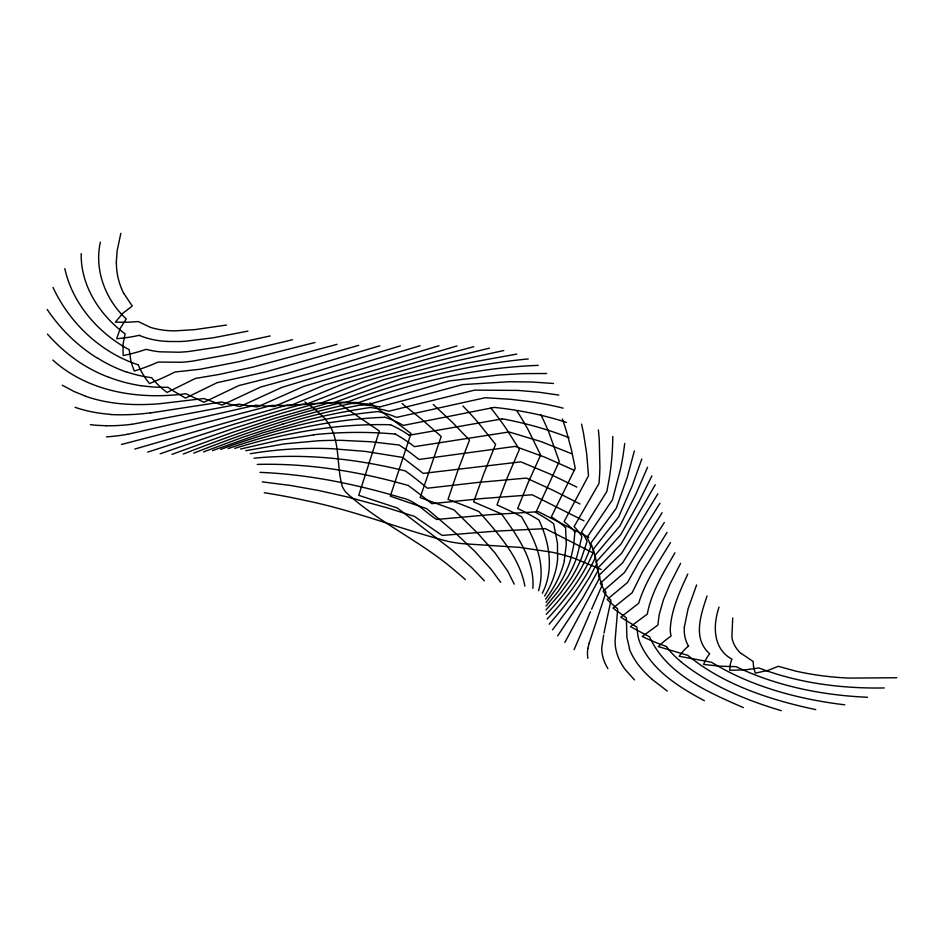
<?xml version="1.0" encoding="UTF-8"?>
<svg xmlns="http://www.w3.org/2000/svg" width="944" height="944" viewBox="0 0 944 944"><rect width="100%" height="100%" fill="white"/><g stroke="black" fill="none" stroke-linecap="round" stroke-linejoin="round"><path stroke-width="1.42" d="M81.219 253.582C80.464 285.595 99.981 315.426 125.104 333.846L123.003 344.466L123.157 355.593L128.821 354.33A132.951 76.759 0 0 0 140.267 351.239L146.202 349.327A54.764 31.624 0 0 0 160.173 351.829L179.124 352.23A117.009 67.555 0 0 0 188.706 351.522L219.161 346.92L270.232 335.934M574.872 532.038L573.563 546.257L570.471 559.851A261.5 150.969 0 0 1 558.329 585.787L546.092 602.414M684.258 627.477L688.07 608.892L696.613 584.938M532.864 588.348C534.929 560.158 517.206 535.673 501.535 513.949L473.687 501.901L483.729 473.817L495.624 444.4L478.16 422.605A636.421 367.44 0 0 0 462.902 405.979M624.751 443.444L623.205 454.56A851.936 491.859 0 0 1 620.503 469.038L612.467 499.777L587.026 537.372A105.645 60.994 0 0 1 590.72 546.635C581.929 572.571 564.925 594.696 546.234 614.332M732.733 617.99L731.907 636.645A62.823 36.273 0 0 0 740.993 653.531M587.864 648.41L589.091 643.383M604.903 628.586L610.969 600.337A196.293 113.327 0 0 1 603.063 591.192L624.468 572.548L662.098 512.745M100.371 242.171C94.105 270.031 105.586 299.873 126.236 318.907L120.313 328.241L116.69 338.731L122.283 338.164A109.398 63.154 0 0 0 133.623 336.477L139.511 335.297M604.726 629.589L604.042 633.094M603.653 635.123L601.729 648.068A105.008 60.628 0 0 0 606.355 665.874L607.877 668.659M564.264 560.594L566.294 544.582L565.586 527.731M120.832 233.333L117.15 250.726L116.254 262.904M634.344 450.984L627.312 477.145L616.267 508.261L590.85 543.107A120.502 69.573 0 0 1 592.749 549.243L593.339 552.087C582.896 577.409 565.598 599.086 547.178 619.063M719.045 607.086C712.909 625.105 712.602 648.67 731.895 659.124A84.842 48.982 0 0 0 730.267 664.729L729.724 670.287L745.253 669.851L758.893 667.963C798.718 683.232 841.788 688.707 884.28 687.952M574.117 649.602L590.484 611.7M589.174 643.124L605.989 592.266A196.541 113.469 0 0 1 600.29 583.321L622.651 562.789L660.021 503.199M641.826 458.937L632.315 485.546L618.65 516.923L593.41 549.078L595.192 557.869C583.817 582.483 566.778 603.83 549.16 624.208M707.044 595.959C701.014 614.32 692.212 638.474 709.676 653.755L708.625 655.112A82.742 47.766 0 0 0 706.041 659.113L703.575 664.446L720.248 666.216L736.072 666.653C776.971 686.253 822.425 695.315 867.56 697.262M647.56 467.245L635.878 494.184L620.019 525.737L595.086 555.32L596.679 563.993L589.386 577.504L575.828 598.815L552.547 629.813M591.593 609.234L602.437 584.607A219.716 126.85 0 0 1 599.794 579.026L598.472 575.828L621.671 553.243L657.838 493.854M542.304 593.28C554.246 570.093 549.609 542.706 538.941 520.05A226.159 130.579 0 0 0 517.701 508.474L528.203 482.514L540.629 455.102L528.392 430.228A672.329 388.161 0 0 0 516.911 410.959M651.915 475.859L638.368 503.046L620.727 534.729L596.242 561.845L598.13 570.483L582.861 597.764L557.668 635.878M687.787 574.046C679.751 591.499 671.231 609.73 670.275 629.223A82.895 47.861 0 0 0 671.066 636.008L669.19 637.389A148.255 85.597 0 0 0 662.57 642.687L658.298 646.605L687.728 655.313C724.06 685.132 770.375 699.941 815.722 709.605M564.842 642.463L599.936 577.35L597.245 568.666L621.152 543.897L655.242 484.732M680.6 563.344L670.063 583.935L663.479 599.664L659.207 614.544L657.85 625.07L642.239 636.492A206.134 119.015 0 0 0 666.558 646.534M674.913 552.842C663.785 572.217 651.466 591.77 647.301 614.072L630.498 626.639L649.578 636.846C666.37 674.276 707.882 692.117 743.317 707.575M670.488 542.529C658.711 562.081 645.377 581.233 638.687 603.287L620.763 617.164L636.905 627.158L637.755 634.828A115.746 66.823 0 0 0 640.103 643.112C652.068 670.441 679.078 687.185 704.377 700.708M667.054 532.416L642.581 571.686L632.126 592.773L612.986 608.089L626.356 617.813L626.91 637.554L629.589 648.87M664.34 522.48L639.277 561.574L627.5 582.531L607.181 599.428A225.297 130.071 0 0 0 617.695 608.856L615.099 640.539A123.747 71.449 0 0 0 625.518 669.898L634.545 679.94M546.057 606.036L558.022 591.558L567.828 576.808A281.713 162.639 0 0 0 576.76 557.267L581.893 536.629A96.076 55.472 0 0 0 574.07 526.622L599.003 483.434A792.783 457.71 0 0 0 599.9 467.256L599.287 440.293A854.58 493.382 0 0 0 598.366 429.933M545.986 610.001L560.288 593.469L570.766 578.802A314.859 181.779 0 0 0 581.775 557.29L587.05 541.49A95.946 55.389 0 0 0 581.587 531.873L606.85 491.494L609.269 478.348A816.348 471.316 0 0 0 612.774 436.411M688.742 645.826L687.244 647.147A98.896 57.1 0 0 0 682.193 652.339L679.125 656.257L711.599 662.299C751.707 686.89 798.376 699.209 844.774 704.826M193.756 453.155C245.027 432.859 297.431 414.971 351.439 403.466M203.515 451.928L243.41 437.025L282.964 424.009M183.23 454.052C234.631 434.039 286.811 415.69 340.524 402.911A125.446 72.428 0 0 1 358.826 402.581M212.506 450.595L262.125 433.013L306.446 420.222A406.416 234.643 0 0 1 370.178 407.525A67.85 39.176 0 0 1 388.657 411.242L474.643 390.12L518.126 390.427L538.894 392.208L558.836 395.088M171.997 454.359L231.941 432.588L275.695 418.109L328.618 403.029L340.229 402.356A145.506 84.004 0 0 1 346.908 402.156M220.707 449.403C257.535 435.904 295.295 424.647 333.94 417.696A330.329 190.712 0 0 1 377.989 411.584A69.762 40.273 0 0 1 396.504 417.378L485.192 397.731L510.68 399.312L530.375 401.672A212.919 122.932 0 0 1 563.096 408.138M160.126 453.804L234.537 428.08L282.339 413.059L315.756 403.595L334.058 402.474L401.259 378.638L466.147 363.298L516.734 354.083M228.118 448.601C269.406 434.441 312.063 423.738 355.558 419.325A271.412 156.692 0 0 1 384.739 417.26M346.908 402.156C405.342 380.255 466.041 364.88 528.262 358.944M147.677 452.117L233.605 424.387L287.719 408.327L301.974 404.339L320.323 403.324L383.205 379.795L450.5 362.154L503.742 350.554M358.814 402.628C416.516 381.529 476.72 367.629 538.245 365.363M234.749 448.388C274.35 436.104 315.261 427.538 356.714 425.26A236.708 136.668 0 0 1 390.438 424.753M379.866 345.775L287.873 373.222L238.785 385.6L203.916 402.274L185.921 393.731C139.559 399.926 88.594 392.385 52.829 360.042M400.374 345.834L309.585 373.529L260.556 387.075L222.147 405.059L203.833 398.521L159.902 403.702A138.402 79.91 0 0 1 131.948 404.457L125.198 404.079A98.436 56.829 0 0 1 85.456 396.256M420.139 345.728L282.15 387.276L240.024 406.522A157.188 90.754 0 0 1 221.545 401.991L150.438 412.941M358.72 345.351L265.901 371.842L217.014 382.721L185.484 398.108L172.422 390.379A113.304 65.419 0 0 1 168.079 387.347L156.35 387.17A94.424 54.516 0 0 1 141.081 385.659M439.031 345.705L303.437 386.509L257.405 406.911A165.825 95.733 0 0 1 238.867 404.162L131.936 424.304M337.055 344.324L252.555 367.169L218.737 374.52L195.455 378.414L167.041 392.456A132.703 76.617 0 0 1 151.677 377.706A87.414 50.469 0 0 1 127.145 372.101M134.78 449.049L287.318 405.023L305.726 404.457L364.29 381.435L433.697 361.906L489.381 348.171M456.931 345.952L324.299 385.093L274.208 406.522L267.447 406.156A190.228 109.834 0 0 1 255.682 405.2L127.582 434.323M314.977 342.495L239.328 361.611L200.104 369.257L174.994 372.007L168.315 375.275A311.957 180.103 0 0 1 158.781 379.63L149.471 383.583L146.178 379.24A161.424 93.196 0 0 1 138.284 364.821M379.724 406.935L462.584 384.609L509.312 381.73L531.791 381.99L553.42 383.488M240.637 449.025L279.459 440.081L313.514 434.936M473.746 346.708L424.033 359.983L344.619 383.299L290.339 405.601L271.86 405.401L121.481 444.471M292.64 339.71L235.351 353.304L192.34 361.163A124.903 72.11 0 0 1 181.224 362.272L158.226 362.048L152.067 364.655A188.328 108.725 0 0 1 140.243 369.08L134.378 371.027A182.452 105.339 0 0 1 130.815 360.49L129.186 349.681C98.129 333.149 72.464 303.425 64.817 268.639M245.794 450.713L284.38 443.869L318.211 440.789A224.53 129.635 0 0 1 342.259 440.376L370.874 441.768L399.135 445.013A243.823 140.774 0 0 1 414.062 455.586L418.971 459.457L515.164 446.394L545.349 457.392L574.105 470.265M247.906 331.12L213.143 337.81L186.074 341.173A106.637 61.572 0 0 1 179.726 341.539L167.784 341.48M409.248 435.243L502.196 418.888M226.466 325.043L194.971 329.609L175.171 330.86A51.519 29.736 0 0 1 150.403 327.356L138.249 321.562L132.337 321.975A106.637 61.572 0 0 1 120.974 322.246L115.392 322.128L122.779 313.302L132.278 306.045L123.888 293.537M254.066 458.206C304.759 453.167 356.089 458.737 405.401 470.938C412.941 476.437 420.245 482.242 427.408 488.213L477.865 482.455L526.398 478.077L553.562 490.538L580.041 504.025M896.8 677.745L849.376 678.111A187.124 108.041 0 0 1 795.839 671.137L778.234 666.311L768.062 670.382L755.247 673.143L753.749 667.384A102.247 59.035 0 0 1 753.182 661.532L741.252 653.437M257.275 464.413C308.322 463.032 359.227 471.516 408.209 485.464C416.21 491.352 424.045 497.453 431.797 503.659L483.08 498.467L532.168 494.786L583.982 520.852M546.623 373.517L523.177 373.612L498.916 375.004L449.108 380.975L369.765 404.138A91.898 53.053 0 0 0 351.439 403.501M106.129 425.732L98.27 425.402A86.105 49.713 0 0 1 90.329 424.647M259.966 472.366C308.145 474.277 355.699 484.071 401.802 497.842C415.631 500.662 425.095 512.191 436.635 519.471L488.744 514.787L538.41 511.707L588.785 537.431M110.33 414.31L107.852 414.109A89.114 51.448 0 0 1 77.573 408.15L75.072 407.289M262.255 481.877L290.646 485.487L319.19 490.597L347.829 497.063L385.966 507.459L414.451 516.392L442.158 535.437L495.069 531.189L545.361 528.628L594.508 553.656M781.29 710.667C745.725 700.118 710.525 685.497 681.367 662.133M138.284 364.821C100.666 352.702 69.561 322.978 53.006 287.413M85.526 396.185L73.797 391.371L62.257 385.199M571.663 453.722L541.278 441.662L509.052 431.974L414.392 446.665A180.729 104.347 0 0 0 395.253 434.039M601.163 569.456L574.2 558.246A150.485 86.883 0 0 0 551.957 552.216L519.519 547.378L462.005 543.626A95.91 55.377 0 0 1 448.247 541.431C400.681 529.242 354.873 510.621 306.635 500.768A403.69 233.062 0 0 0 264.285 492.733M576.819 487.104L549.349 473.758L520.84 461.852L423.219 473.392L402.463 457.38L365.021 451.374L331.757 448.695A233.298 134.697 0 0 0 250.266 453.71M97.763 358.342C77.597 346.011 60.416 329.043 47.2 309.49M337.456 402.474L379.37 431.03L358.744 495.34L397.341 508.025L451.952 549.951L471.882 567.792L484.355 580.808M304.877 401.955L312.204 407.041A115.026 66.41 0 0 1 321.019 414.923C342.235 433.508 335.356 462.501 342.259 486.384A61.053 35.247 0 0 0 345.787 492.166C379.063 523.165 422.145 541.714 456.365 571.863A438.795 253.334 0 0 1 465.368 579.581M667.278 691.055L652.198 679.479M370.036 402.923L411.029 433.508L390.297 496.214L426.723 508.663L454.973 532.64L474.749 551.249L491.116 569.267L500.674 582.342M402.097 403.536L422.334 419.82L441.19 436.494L420.163 497.559L454.005 509.866L478.584 534.186L495.034 552.972L507.707 571.073L514.209 584.147M433.19 404.492L452.176 422.098L469.487 440.105L457.887 470.395L448.034 499.447C458.465 503.211 468.802 507.235 478.986 511.624C497.96 533.608 519.46 556.606 524.888 586.153M47.46 334.141C59.59 347.734 73.703 359.699 89.715 368.479A134.048 77.384 0 0 0 108.89 377.329M141.045 385.742A108.265 62.505 0 0 1 108.949 377.27M564.453 560.606A249.181 143.866 0 0 1 545.62 599.074M565.645 527.708A128.596 74.246 0 0 0 551.32 516.887L575.25 468.33L571.509 450.064L566.483 431.455A762.351 440.14 0 0 0 562.341 418.971M544.57 596.065A223.256 128.891 0 0 0 557.609 559.414L557.456 543.225L553.644 523.719A173.59 100.217 0 0 0 535.85 512.486L559.273 461.439L548.806 432.21A715.8 413.26 0 0 0 540.77 414.581M127.57 434.299A118.024 68.145 0 0 1 106.448 436.871M681.462 662.098A137.494 79.379 0 0 1 666.429 646.557M126.98 372.255A133.552 77.101 0 0 1 97.916 358.26M587.876 658.298A91.757 52.97 0 0 1 587.864 648.41M688.353 645.897A88.972 51.365 0 0 1 684.412 627.489M502.243 418.806A256.603 148.149 0 0 1 569.138 437.756M390.509 424.717A124.738 72.015 0 0 1 409.165 435.278M167.784 341.445A54.28 31.341 0 0 1 139.393 335.391M566.459 422.405A232.189 134.048 0 0 0 494.326 407.395L403.336 425.414A87.013 50.233 0 0 0 384.798 417.201M652.351 679.42A153.388 88.559 0 0 1 629.318 648.906M574.884 532.038A103.899 59.991 0 0 0 564.099 521.607L588.501 475.693L586.672 453.533L583.628 433.992A816.194 471.233 0 0 0 581.551 424.104M313.467 434.795A241.298 139.311 0 0 1 395.194 434.063M123.77 293.56A191.455 110.542 0 0 1 116.419 262.904M361.328 404.964A74.682 43.117 0 0 1 379.736 406.888M282.999 424.045A495.871 286.292 0 0 1 361.304 404.87M538.552 590.72A182.381 105.303 0 0 0 541.113 573.574C541.36 553.019 531.637 534.092 521.548 516.769A268.698 155.135 0 0 0 508.309 510.067L496.969 504.922L507.211 477.865L519.389 449.403L506.185 428.635A647.242 373.682 0 0 0 490.892 408.103M150.391 412.811A127.263 73.479 0 0 1 110.306 414.534M131.936 424.281A113.445 65.49 0 0 1 106.129 425.791"/></g></svg>
